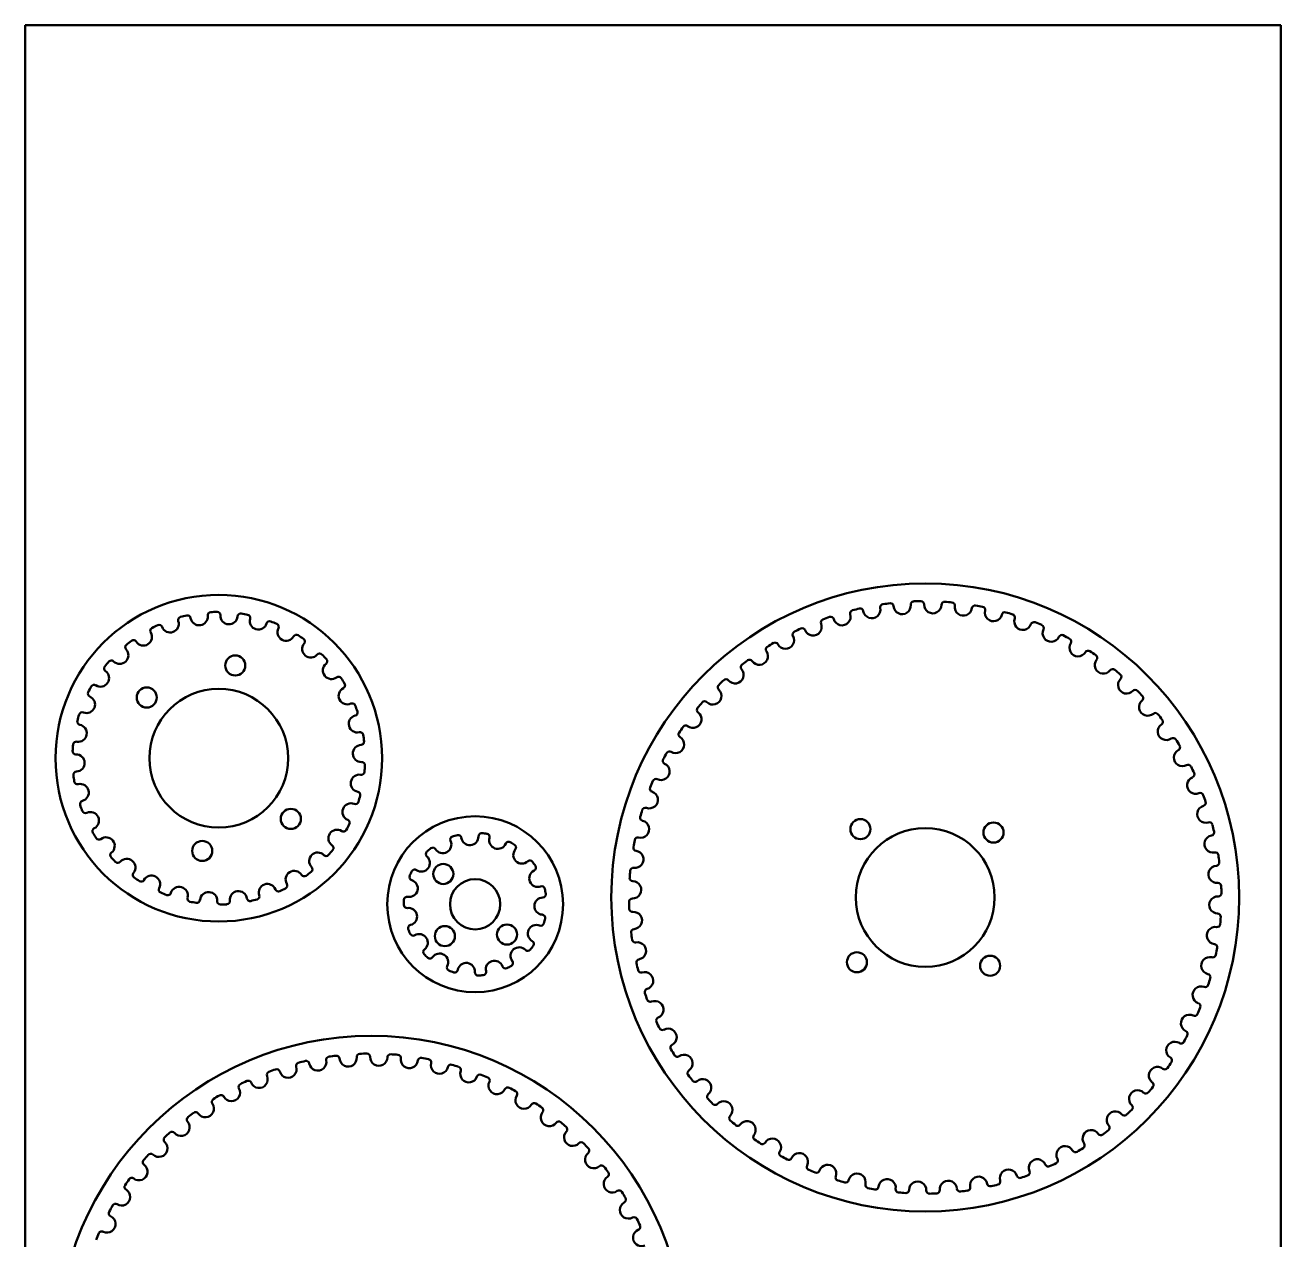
# Model space of a CAD drawing. Header units: millimetres. Extents: x 198 to 398, y 15 to 415.
# Drawn here: x 197.8 to 397.8, y 221.5 to 414.9 of the extents above; entities that cross this region are included whole.
import ezdxf

# ---------------------------------------------------------------- set-up
doc = ezdxf.new("R2010")
doc.units = ezdxf.units.MM
doc.layers.add('Visible (ISO)', color=7, linetype='Continuous', lineweight=50)

msp = doc.modelspace()

# ---------------------------------------------------------------- linework, layer by layer
at = {"layer": 'Visible (ISO)'}
for p, q in [((397.76, 414.91), (197.76, 414.91)), ((197.76, 414.91), (197.76, 14.91)), ((397.76, 14.91), (397.76, 414.91))]:
    msp.add_line(p, q, dxfattribs=at)
for centre, radius in [((341.12, 276.02), 50), ((228.6, 298.18), 26), ((231.23, 312.95), 1.6), ((217.13, 307.85), 1.6), ((228.6, 298.18), 11.05), ((240.08, 288.52), 1.6), ((269.43, 274.93), 14), ((330.79, 286.89), 1.6), ((341.12, 276.02), 11.05), ((351.99, 286.35), 1.6), ((225.97, 283.42), 1.6), ((264.36, 279.75), 1.6), ((269.43, 274.93), 4), ((264.61, 269.86), 1.6), ((274.51, 270.11), 1.6), ((330.24, 265.69), 1.6), ((351.45, 265.14), 1.6), ((252.88, 203.98), 50)]:
    msp.add_circle(centre, radius, dxfattribs=at)
for centre, radius, start, end in [((341.12, 276.02), 47.17, 102.8315, 104.2138), ((330.75, 321.52), 0.51, 10.1534, 102.8315), ((332.6, 321.85), 1.37, 190.1534, 10.8919), ((334.45, 322.2), 0.51, 98.2138, 190.8919), ((341.12, 276.02), 47.17, 96.8315, 98.2138), ((335.57, 322.35), 0.51, 4.1534, 96.8315), ((337.44, 322.49), 1.37, 184.1534, 4.8919), ((339.31, 322.65), 0.51, 92.2138, 184.8919), ((341.12, 276.02), 47.18, 90.8315, 92.2138), ((340.44, 322.68), 0.51, 358.1534, 90.8315), ((342.32, 322.62), 1.37, 178.1534, 358.8919), ((344.2, 322.58), 0.51, 86.2138, 178.8919), ((341.12, 276.02), 47.17, 84.8315, 86.2138), ((345.32, 322.49), 0.51, 352.1534, 84.8315), ((347.18, 322.24), 1.37, 172.1534, 352.8919), ((349.05, 322), 0.51, 80.2138, 172.8919), ((341.12, 276.02), 47.17, 78.8315, 80.2138), ((350.16, 321.8), 0.51, 346.1534, 78.8315), ((220.86, 319.57), 1.37, 200.7403, 19.0547), ((222.64, 320.18), 0.51, 105.1665, 199.0547), ((228.6, 298.18), 23.3, 102.6285, 105.1665), ((223.62, 320.42), 0.51, 8.7403, 102.6285), ((225.48, 320.71), 1.37, 188.7403, 7.0547), ((227.34, 320.94), 0.51, 93.1665, 187.0547), ((228.6, 298.18), 23.3, 90.6285, 93.1665), ((228.35, 320.97), 0.51, 356.7403, 90.6285), ((230.23, 320.87), 1.37, 176.7403, 355.0547), ((232.1, 320.71), 0.51, 81.1665, 175.0547), ((228.6, 298.18), 23.3, 78.6285, 81.1665), ((233.1, 320.53), 0.51, 344.7403, 78.6285), ((234.91, 320.03), 1.37, 164.7403, 343.0547), ((324.99, 319.81), 0.51, 110.2138, 202.8919), ((341.12, 276.02), 47.18, 108.8315, 110.2138), ((326.05, 320.19), 0.51, 16.1534, 108.8315), ((327.86, 320.71), 1.37, 196.1534, 16.8919), ((329.66, 321.25), 0.51, 104.2138, 196.8919), ((351.98, 321.35), 1.37, 166.1534, 346.8919), ((353.81, 320.92), 0.51, 74.2138, 166.8919), ((341.12, 276.02), 47.17, 72.8315, 74.2138), ((354.89, 320.6), 0.51, 340.1534, 72.8315), ((356.66, 319.97), 1.37, 160.1534, 340.8919), ((216.59, 317.49), 1.37, 212.7403, 31.0547), ((218.2, 318.46), 0.51, 117.1665, 211.0547), ((228.6, 298.18), 23.3, 114.6285, 117.1665), ((219.11, 318.9), 0.51, 20.7403, 114.6285), ((236.71, 319.49), 0.51, 69.1665, 163.0547), ((228.6, 298.18), 23.3, 66.6285, 69.1665), ((237.64, 319.11), 0.51, 332.7403, 66.6285), ((239.32, 318.25), 1.37, 152.7403, 331.0547), ((320.5, 317.88), 0.51, 116.2138, 208.8919), ((341.12, 276.02), 47.18, 114.8315, 116.2138), ((321.52, 318.37), 0.51, 22.1534, 114.8315), ((323.26, 319.08), 1.37, 202.1534, 22.8919), ((358.44, 319.35), 0.51, 68.2138, 160.8919), ((341.12, 276.02), 47.18, 66.8315, 68.2138), ((359.48, 318.92), 0.51, 334.1534, 66.8315), ((361.17, 318.1), 1.37, 154.1534, 334.8919), ((214.21, 315.86), 0.51, 129.1665, 223.0547), ((228.6, 298.18), 23.3, 126.6285, 129.1665), ((215.01, 316.48), 0.51, 32.7403, 126.6285), ((240.96, 317.34), 0.51, 57.1665, 151.0547), ((228.6, 298.18), 23.3, 54.6285, 57.1665), ((243.25, 315.58), 1.37, 140.7403, 319.0547), ((241.8, 316.77), 0.51, 320.7403, 54.6285), ((341.12, 276.02), 47.18, 120.8315, 122.2138), ((317.2, 316.09), 0.51, 28.1534, 120.8315), ((318.86, 316.98), 1.37, 208.1534, 28.8919), ((362.87, 317.3), 0.51, 62.2138, 154.8919), ((341.12, 276.02), 47.17, 60.8315, 62.2138), ((365.46, 315.77), 1.37, 148.1534, 328.8919), ((363.86, 316.77), 0.51, 328.1534, 60.8315), ((212.83, 314.57), 1.37, 224.7403, 43.0547), ((244.67, 314.35), 0.51, 45.1665, 139.0547), ((228.6, 298.18), 23.3, 42.6285, 45.1665), ((314.7, 314.42), 1.37, 214.1534, 34.8919), ((316.24, 315.5), 0.51, 122.2138, 214.8919), ((367.07, 314.8), 0.51, 56.2138, 148.8919), ((341.12, 276.02), 47.17, 54.8315, 56.2138), ((368, 314.16), 0.51, 322.1534, 54.8315), ((209.77, 310.94), 1.37, 236.7403, 55.0547), ((210.85, 312.48), 0.51, 141.1665, 235.0547), ((228.6, 298.18), 23.3, 138.6285, 141.1665), ((211.5, 313.25), 0.51, 44.7403, 138.6285), ((246.55, 312.15), 1.37, 128.7403, 307.0547), ((245.37, 313.62), 0.51, 308.7403, 42.6285), ((310.83, 311.45), 1.37, 220.1534, 40.8919), ((312.25, 312.68), 0.51, 128.2138, 220.8919), ((341.12, 276.02), 47.17, 126.8315, 128.2138), ((313.14, 313.37), 0.51, 34.1534, 126.8315), ((369.48, 313.01), 1.37, 142.1534, 322.8919), ((370.98, 311.88), 0.51, 50.2138, 142.8919), ((341.12, 276.02), 47.17, 48.8315, 50.2138), ((247.68, 310.65), 0.51, 33.1665, 127.0547), ((228.6, 298.18), 23.3, 30.6285, 33.1665), ((248.21, 309.8), 0.51, 296.7403, 30.6285), ((341.12, 276.02), 47.18, 132.8315, 134.2138), ((309.39, 310.24), 0.51, 40.1534, 132.8315), ((373.19, 309.84), 1.37, 136.1534, 316.8919), ((371.84, 311.15), 0.51, 316.1534, 48.8315), ((207.53, 306.74), 1.37, 248.7403, 67.0547), ((208.27, 308.47), 0.51, 153.1665, 247.0547), ((228.6, 298.18), 23.3, 150.6285, 153.1665), ((208.74, 309.36), 0.51, 56.7403, 150.6285), ((249.06, 308.12), 1.37, 116.7403, 295.0547), ((307.29, 308.09), 1.37, 226.1534, 46.8919), ((308.58, 309.46), 0.51, 134.2138, 226.8919), ((374.56, 308.56), 0.51, 44.2138, 136.8919), ((341.12, 276.02), 47.17, 42.8315, 44.2138), ((375.34, 307.74), 0.51, 310.1534, 42.8315), ((249.86, 306.41), 0.51, 21.1665, 115.0547), ((228.6, 298.18), 23.3, 18.6285, 21.1665), ((305.26, 305.88), 0.51, 140.2138, 232.8919), ((341.12, 276.02), 47.17, 138.8315, 140.2138), ((305.99, 306.74), 0.51, 46.1534, 138.8315), ((376.55, 306.31), 1.37, 130.1534, 310.8919), ((206.57, 304.02), 0.51, 165.1665, 259.0547), ((228.6, 298.18), 23.3, 162.6285, 165.1665), ((206.85, 304.99), 0.51, 68.7403, 162.6285), ((250.68, 303.65), 1.37, 104.7403, 283.0547), ((250.2, 305.46), 0.51, 284.7403, 18.6285), ((304.12, 304.38), 1.37, 232.1534, 52.8919), ((377.78, 304.88), 0.51, 38.2138, 130.8919), ((341.12, 276.02), 47.17, 36.8315, 38.2138), ((378.47, 303.99), 0.51, 304.1534, 36.8315), ((206.21, 302.17), 1.37, 260.7403, 79.0547), ((251.1, 301.82), 0.51, 9.1665, 103.0547), ((302.33, 301.97), 0.51, 146.2138, 238.8919), ((341.12, 276.02), 47.17, 144.8315, 146.2138), ((302.97, 302.9), 0.51, 52.1534, 144.8315), ((379.52, 302.44), 1.37, 124.1534, 304.8919), ((228.6, 298.18), 23.3, 174.6285, 177.1665), ((205.91, 300.32), 0.51, 80.7403, 174.6285), ((251.33, 298.94), 1.37, 92.7403, 271.0547), ((251.24, 300.82), 0.51, 272.7403, 6.6285), ((228.6, 298.18), 23.3, 6.6285, 9.1665), ((301.36, 300.36), 1.37, 238.1534, 58.8919), ((380.6, 300.89), 0.51, 32.2138, 124.8919), ((341.12, 276.02), 47.18, 30.8315, 32.2138), ((381.19, 299.93), 0.51, 298.1534, 30.8315), ((205.84, 299.31), 0.51, 177.1665, 271.0547), ((205.87, 297.43), 1.37, 272.7403, 91.0547), ((299.83, 297.77), 0.51, 152.2138, 244.8919), ((341.12, 276.02), 47.17, 150.8315, 152.2138), ((300.37, 298.76), 0.51, 58.1534, 150.8315), ((382.07, 298.28), 1.37, 118.1534, 298.8919), ((205.96, 295.55), 0.51, 92.7403, 186.6285), ((251.29, 296.05), 0.51, 260.7403, 354.6285), ((251.37, 297.06), 0.51, 357.1665, 91.0547), ((228.6, 298.18), 23.3, 354.6285, 357.1665), ((299.03, 296.07), 1.37, 244.1534, 64.8919), ((382.98, 296.63), 0.51, 26.2138, 118.8919), ((341.12, 276.02), 47.18, 24.8315, 26.2138), ((228.6, 298.18), 23.3, 186.6285, 189.1665), ((206.1, 294.55), 0.51, 189.1665, 283.0547), ((206.53, 292.72), 1.37, 284.7403, 103.0547), ((250.99, 294.2), 1.37, 80.7403, 259.0547), ((341.12, 276.02), 47.18, 156.8315, 158.2138), ((298.22, 294.38), 0.51, 64.1534, 156.8315), ((384.18, 293.87), 1.37, 112.1534, 292.8919), ((383.47, 295.62), 0.51, 292.1534, 24.8315), ((250.64, 292.35), 0.51, 345.1665, 79.0547), ((228.6, 298.18), 23.3, 342.6285, 345.1665), ((297.17, 291.56), 1.37, 250.1534, 70.8919), ((297.78, 293.34), 0.51, 158.2138, 250.8919), ((384.91, 292.14), 0.51, 20.2138, 112.8919), ((341.12, 276.02), 47.18, 18.8315, 20.2138), ((207.01, 290.9), 0.51, 104.7403, 198.6285), ((228.6, 298.18), 23.3, 198.6285, 201.1665), ((249.67, 289.63), 1.37, 68.7403, 247.0547), ((250.36, 291.38), 0.51, 248.7403, 342.6285), ((296.53, 289.79), 0.51, 70.1534, 162.8315), ((385.81, 289.28), 1.37, 106.1534, 286.8919), ((385.28, 291.08), 0.51, 286.1534, 18.8315), ((207.35, 289.96), 0.51, 201.1665, 295.0547), ((208.15, 288.25), 1.37, 296.7403, 115.0547), ((248.94, 287.9), 0.51, 333.1665, 67.0547), ((295.79, 286.88), 1.37, 256.1534, 76.8919), ((296.21, 288.71), 0.51, 164.2138, 256.8919), ((341.12, 276.02), 47.17, 162.8315, 164.2138), ((208.99, 286.57), 0.51, 116.7403, 210.6285), ((228.6, 298.18), 23.3, 210.6285, 213.1665), ((247.43, 285.43), 1.37, 56.7403, 235.0547), ((248.46, 287.01), 0.51, 236.7403, 330.6285), ((228.6, 298.18), 23.3, 330.6285, 333.1665), ((270.47, 285.74), 0.51, 84.525, 181.0194), ((269.43, 274.93), 11.37, 80.4297, 84.525), ((271.24, 285.64), 0.51, 343.9353, 80.4297), ((386.35, 287.48), 0.51, 14.2138, 106.8919), ((386.62, 286.38), 0.51, 280.1534, 12.8315), ((341.12, 276.02), 47.17, 12.8315, 14.2138), ((209.52, 285.72), 0.51, 213.1665, 307.0547), ((210.66, 284.22), 1.37, 308.7403, 127.0547), ((246.36, 283.89), 0.51, 321.1665, 55.0547), ((264.28, 284.43), 1.37, 211.9353, 25.0194), ((265.98, 285.23), 0.51, 108.525, 205.0194), ((269.43, 274.93), 11.37, 104.4297, 108.525), ((266.73, 285.45), 0.51, 7.9353, 104.4297), ((268.59, 285.71), 1.37, 187.9353, 1.0194), ((273.05, 285.12), 1.37, 163.9353, 337.0194), ((274.78, 284.38), 0.51, 60.525, 157.0194), ((269.43, 274.93), 11.37, 56.4297, 60.525), ((275.44, 283.98), 0.51, 319.9353, 56.4297), ((295.13, 283.95), 0.51, 170.2138, 262.8919), ((341.12, 276.02), 47.17, 168.8315, 170.2138), ((295.34, 285.06), 0.51, 76.1534, 168.8315), ((386.95, 284.53), 1.37, 100.1534, 280.8919), ((211.83, 282.75), 0.51, 128.7403, 222.6285), ((228.6, 298.18), 23.3, 222.6285, 225.1665), ((213.95, 280.79), 1.37, 320.7403, 139.0547), ((244.37, 281.8), 1.37, 44.7403, 223.0547), ((245.71, 283.12), 0.51, 224.7403, 318.6285), ((228.6, 298.18), 23.3, 318.6285, 321.1665), ((260.86, 281.51), 1.37, 235.9353, 49.0194), ((262.1, 282.93), 0.51, 132.525, 229.0194), ((269.43, 274.93), 11.37, 128.4297, 132.525), ((262.69, 283.44), 0.51, 31.9353, 128.4297), ((276.88, 282.77), 1.37, 139.9353, 313.0194), ((294.9, 282.08), 1.37, 262.1534, 82.8919), ((387.3, 282.68), 0.51, 8.2138, 100.8919), ((341.12, 276.02), 47.17, 6.8315, 8.2138), ((212.53, 282.02), 0.51, 225.1665, 319.0547), ((240.62, 278.88), 1.37, 32.7403, 211.0547), ((228.6, 298.18), 23.3, 306.6285, 309.1665), ((243, 280.51), 0.51, 309.1665, 43.0547), ((269.43, 274.93), 11.37, 152.4297, 156.525), ((259.81, 279.96), 0.51, 55.9353, 152.4297), ((278.16, 281.39), 0.51, 36.525, 133.0194), ((279.42, 279.06), 1.37, 115.9353, 289.0194), ((269.43, 274.93), 11.37, 32.4297, 36.525), ((278.6, 280.75), 0.51, 295.9353, 32.4297), ((341.12, 276.02), 47.17, 174.8315, 176.2138), ((294.64, 280.22), 0.51, 82.1534, 174.8315), ((387.59, 279.69), 1.37, 94.1534, 274.8919), ((387.45, 281.57), 0.51, 274.1534, 6.8315), ((215.41, 279.6), 0.51, 140.7403, 234.6285), ((228.6, 298.18), 23.3, 234.6285, 237.1665), ((216.25, 279.03), 0.51, 237.1665, 331.0547), ((217.89, 278.12), 1.37, 332.7403, 151.0547), ((236.34, 276.8), 1.37, 20.7403, 199.0547), ((239.01, 277.91), 0.51, 297.1665, 31.0547), ((242.2, 279.89), 0.51, 212.7403, 306.6285), ((258.93, 277.46), 1.37, 259.9353, 73.0194), ((259.48, 279.26), 0.51, 156.525, 253.0194), ((294.55, 279.1), 0.51, 176.2138, 268.8919), ((294.52, 277.22), 1.37, 268.1534, 88.8919), ((387.75, 277.82), 0.51, 2.2138, 94.8919), ((219.56, 277.26), 0.51, 152.7403, 246.6285), ((228.6, 298.18), 23.3, 246.6285, 249.1665), ((220.5, 276.88), 0.51, 249.1665, 343.0547), ((222.3, 276.34), 1.37, 344.7403, 163.0547), ((226.98, 275.5), 1.37, 356.7403, 175.0547), ((231.73, 275.66), 1.37, 8.7403, 187.0547), ((234.57, 276.19), 0.51, 285.1665, 19.0547), ((238.1, 277.47), 0.51, 200.7403, 294.6285), ((228.6, 298.18), 23.3, 294.6285, 297.1665), ((258.6, 275.61), 0.51, 79.9353, 176.4297), ((280.24, 274.64), 1.37, 91.9353, 265.0194), ((280.03, 277.29), 0.51, 12.525, 109.0194), ((280.18, 276.52), 0.51, 271.9353, 8.4297), ((269.43, 274.93), 11.37, 8.4297, 12.525), ((387.72, 274.82), 1.37, 88.1534, 268.8919), ((387.78, 276.7), 0.51, 268.1534, 0.8315), ((341.12, 276.02), 47.18, 0.8315, 2.2138), ((224.11, 275.84), 0.51, 164.7403, 258.6285), ((228.6, 298.18), 23.3, 258.6285, 261.1665), ((225.1, 275.66), 0.51, 261.1665, 355.0547), ((228.85, 275.39), 0.51, 176.7403, 270.6285), ((228.6, 298.18), 23.3, 270.6285, 273.1665), ((229.86, 275.43), 0.51, 273.1665, 7.0547), ((233.59, 275.94), 0.51, 188.7403, 282.6285), ((228.6, 298.18), 23.3, 282.6285, 285.1665), ((269.43, 274.93), 11.37, 176.4297, 180.525), ((258.58, 274.83), 0.51, 180.525, 277.0194), ((258.81, 272.97), 1.37, 283.9353, 97.0194), ((294.46, 275.34), 0.51, 88.1534, 180.8315), ((341.12, 276.02), 47.18, 180.8315, 182.2138), ((294.49, 274.22), 0.51, 182.2138, 274.8919), ((280.08, 272.77), 0.51, 348.525, 85.0194), ((269.43, 274.93), 11.37, 344.4297, 348.525), ((294.65, 272.34), 1.37, 274.1534, 94.8919), ((387.68, 272.94), 0.51, 356.2138, 88.8919), ((341.12, 276.02), 47.17, 354.8315, 356.2138), ((259.26, 271.14), 0.51, 103.9353, 200.4297), ((269.43, 274.93), 11.37, 200.4297, 204.525), ((259.56, 270.42), 0.51, 204.525, 301.0194), ((260.52, 268.81), 1.37, 307.9353, 121.0194), ((279.19, 270.27), 1.37, 67.9353, 241.0194), ((279.89, 272.02), 0.51, 247.9353, 344.4297), ((294.78, 270.47), 0.51, 94.1534, 186.8315), ((341.12, 276.02), 47.17, 186.8315, 188.2138), ((387.34, 269.95), 1.37, 82.1534, 262.8919), ((387.59, 271.81), 0.51, 262.1534, 354.8315), ((276.45, 266.71), 1.37, 43.9353, 217.0194), ((269.43, 274.93), 11.37, 320.4297, 324.525), ((278.28, 268.63), 0.51, 324.525, 61.0194), ((294.93, 269.35), 0.51, 188.2138, 280.8919), ((295.29, 267.51), 1.37, 280.1534, 100.8919), ((387.1, 268.09), 0.51, 350.2138, 82.8919), ((261.68, 267.33), 0.51, 127.9353, 224.4297), ((269.43, 274.93), 11.37, 224.4297, 228.525), ((262.24, 266.8), 0.51, 228.525, 325.0194), ((263.78, 265.72), 1.37, 331.9353, 145.0194), ((277.8, 268.01), 0.51, 223.9353, 320.4297), ((295.62, 265.65), 0.51, 100.1534, 192.8315), ((386.45, 265.15), 1.37, 76.1534, 256.8919), ((386.9, 266.98), 0.51, 256.1534, 348.8315), ((341.12, 276.02), 47.17, 348.8315, 350.2138), ((265.44, 264.83), 0.51, 151.9353, 248.4297), ((269.43, 274.93), 11.37, 248.4297, 252.525), ((266.17, 264.57), 0.51, 252.525, 349.0194), ((268.02, 264.22), 1.37, 355.9353, 169.0194), ((269.89, 264.08), 0.51, 175.9353, 272.4297), ((270.67, 264.14), 0.51, 276.525, 13.0194), ((272.5, 264.57), 1.37, 19.9353, 193.0194), ((274.27, 265.21), 0.51, 199.9353, 296.4297), ((269.43, 274.93), 11.37, 296.4297, 300.525), ((274.95, 265.58), 0.51, 300.525, 37.0194), ((341.12, 276.02), 47.17, 192.8315, 194.2138), ((295.88, 264.56), 0.51, 194.2138, 286.8919), ((296.43, 262.76), 1.37, 286.1534, 106.8919), ((269.43, 274.93), 11.37, 272.4297, 276.525), ((385.7, 262.24), 0.51, 250.1534, 342.8315), ((386.02, 263.32), 0.51, 344.2138, 76.8919), ((341.12, 276.02), 47.17, 342.8315, 344.2138), ((296.95, 260.96), 0.51, 106.1534, 198.8315), ((341.12, 276.02), 47.18, 198.8315, 200.2138), ((385.06, 260.48), 1.37, 70.1534, 250.8919), ((297.33, 259.89), 0.51, 200.2138, 292.8919), ((298.06, 258.16), 1.37, 292.1534, 112.8919), ((341.12, 276.02), 47.18, 336.8315, 338.2138), ((384.45, 258.7), 0.51, 338.2138, 70.8919), ((298.77, 256.42), 0.51, 112.1534, 204.8315), ((341.12, 276.02), 47.18, 204.8315, 206.2138), ((383.2, 255.97), 1.37, 64.1534, 244.8919), ((384.02, 257.66), 0.51, 244.1534, 336.8315), ((299.25, 255.41), 0.51, 206.2138, 298.8919), ((300.16, 253.76), 1.37, 298.1534, 118.8919), ((341.12, 276.02), 47.17, 330.8315, 332.2138), ((382.4, 254.26), 0.51, 332.2138, 64.8919), ((301.05, 252.1), 0.51, 118.1534, 210.8315), ((380.87, 251.68), 1.37, 58.1534, 238.8919), ((381.86, 253.27), 0.51, 238.1534, 330.8315), ((244.37, 249.81), 1.37, 190.1534, 10.8919), ((246.22, 250.17), 0.51, 98.2138, 190.8919), ((252.88, 203.98), 47.17, 96.8315, 98.2138), ((247.33, 250.31), 0.51, 4.1534, 96.8315), ((249.21, 250.45), 1.37, 184.1534, 4.8919), ((251.08, 250.61), 0.51, 92.2138, 184.8919), ((252.88, 203.98), 47.18, 90.8315, 92.2138), ((252.21, 250.64), 0.51, 358.1534, 90.8315), ((254.09, 250.58), 1.37, 178.1534, 358.8919), ((255.96, 250.54), 0.51, 86.2138, 178.8919), ((252.88, 203.98), 47.17, 84.8315, 86.2138), ((257.09, 250.46), 0.51, 352.1534, 84.8315), ((258.95, 250.2), 1.37, 172.1534, 352.8919), ((260.81, 249.97), 0.51, 80.2138, 172.8919), ((252.88, 203.98), 47.17, 78.8315, 80.2138), ((261.92, 249.76), 0.51, 346.1534, 78.8315), ((341.12, 276.02), 47.18, 210.8315, 212.2138), ((301.64, 251.14), 0.51, 212.2138, 304.8919), ((302.71, 249.6), 1.37, 304.1534, 124.8919), ((379.9, 250.07), 0.51, 326.2138, 58.8919), ((236.76, 247.77), 0.51, 110.2138, 202.8919), ((252.88, 203.98), 47.18, 108.8315, 110.2138), ((237.82, 248.15), 0.51, 16.1534, 108.8315), ((239.63, 248.67), 1.37, 196.1534, 16.8919), ((241.43, 249.22), 0.51, 104.2138, 196.8919), ((252.88, 203.98), 47.17, 102.8315, 104.2138), ((242.52, 249.48), 0.51, 10.1534, 102.8315), ((263.75, 249.31), 1.37, 166.1534, 346.8919), ((265.58, 248.89), 0.51, 74.2138, 166.8919), ((252.88, 203.98), 47.17, 72.8315, 74.2138), ((266.66, 248.57), 0.51, 340.1534, 72.8315), ((268.43, 247.93), 1.37, 160.1534, 340.8919), ((303.77, 248.04), 0.51, 124.1534, 216.8315), ((378.11, 247.66), 1.37, 52.1534, 232.8919), ((379.26, 249.14), 0.51, 232.1534, 324.8315), ((341.12, 276.02), 47.17, 324.8315, 326.2138), ((232.27, 245.85), 0.51, 116.2138, 208.8919), ((252.88, 203.98), 47.18, 114.8315, 116.2138), ((233.29, 246.33), 0.51, 22.1534, 114.8315), ((235.03, 247.04), 1.37, 202.1534, 22.8919), ((270.2, 247.31), 0.51, 68.2138, 160.8919), ((252.88, 203.98), 47.18, 66.8315, 68.2138), ((271.24, 246.88), 0.51, 334.1534, 66.8315), ((272.93, 246.06), 1.37, 154.1534, 334.8919), ((341.12, 276.02), 47.17, 216.8315, 218.2138), ((304.45, 247.15), 0.51, 218.2138, 310.8919), ((305.68, 245.73), 1.37, 310.1534, 130.8919), ((376.98, 246.16), 0.51, 320.2138, 52.8919), ((252.88, 203.98), 47.18, 120.8315, 122.2138), ((228.97, 244.05), 0.51, 28.1534, 120.8315), ((230.62, 244.94), 1.37, 208.1534, 28.8919), ((274.64, 245.27), 0.51, 62.2138, 154.8919), ((252.88, 203.98), 47.17, 60.8315, 62.2138), ((277.22, 243.74), 1.37, 148.1534, 328.8919), ((275.63, 244.73), 0.51, 328.1534, 60.8315), ((306.89, 244.29), 0.51, 130.1534, 222.8315), ((374.94, 243.94), 1.37, 46.1534, 226.8919), ((376.25, 245.3), 0.51, 226.1534, 318.8315), ((341.12, 276.02), 47.17, 318.8315, 320.2138), ((226.46, 242.39), 1.37, 214.1534, 34.8919), ((228.01, 243.46), 0.51, 122.2138, 214.8919), ((278.83, 242.76), 0.51, 56.2138, 148.8919), ((252.88, 203.98), 47.17, 54.8315, 56.2138), ((279.76, 242.13), 0.51, 322.1534, 54.8315), ((341.12, 276.02), 47.18, 222.8315, 224.2138), ((307.67, 243.48), 0.51, 224.2138, 316.8919), ((309.04, 242.19), 1.37, 316.1534, 136.8919), ((341.12, 276.02), 47.17, 312.8315, 314.2138), ((373.66, 242.57), 0.51, 314.2138, 46.8919), ((222.6, 239.42), 1.37, 220.1534, 40.8919), ((224.02, 240.65), 0.51, 128.2138, 220.8919), ((252.88, 203.98), 47.17, 126.8315, 128.2138), ((224.91, 241.33), 0.51, 34.1534, 126.8315), ((281.25, 240.97), 1.37, 142.1534, 322.8919), ((282.75, 239.84), 0.51, 50.2138, 142.8919), ((252.88, 203.98), 47.17, 48.8315, 50.2138), ((310.4, 240.89), 0.51, 136.1534, 228.8315), ((341.12, 276.02), 47.17, 228.8315, 230.2138), ((312.75, 239.02), 1.37, 322.1534, 142.8919), ((371.4, 240.58), 1.37, 40.1534, 220.8919), ((372.84, 241.8), 0.51, 220.1534, 312.8315), ((252.88, 203.98), 47.18, 132.8315, 134.2138), ((221.16, 238.2), 0.51, 40.1534, 132.8315), ((284.96, 237.81), 1.37, 136.1534, 316.8919), ((283.6, 239.11), 0.51, 316.1534, 48.8315), ((311.25, 240.16), 0.51, 230.2138, 322.8919), ((314.24, 237.87), 0.51, 142.1534, 234.8315), ((367.54, 237.61), 1.37, 34.1534, 214.8919), ((369.09, 238.67), 0.51, 214.1534, 306.8315), ((341.12, 276.02), 47.17, 306.8315, 308.2138), ((369.98, 239.35), 0.51, 308.2138, 40.8919), ((219.06, 236.06), 1.37, 226.1534, 46.8919), ((220.34, 237.43), 0.51, 134.2138, 226.8919), ((286.33, 236.52), 0.51, 44.2138, 136.8919), ((252.88, 203.98), 47.17, 42.8315, 44.2138), ((287.11, 235.71), 0.51, 310.1534, 42.8315), ((341.12, 276.02), 47.17, 234.8315, 236.2138), ((315.17, 237.23), 0.51, 236.2138, 328.8919), ((316.78, 236.26), 1.37, 328.1534, 148.8919), ((363.38, 235.06), 1.37, 28.1534, 208.8919), ((341.12, 276.02), 47.18, 300.8315, 302.2138), ((365.99, 236.54), 0.51, 302.2138, 34.8919), ((217.02, 233.84), 0.51, 140.2138, 232.8919), ((252.88, 203.98), 47.17, 138.8315, 140.2138), ((217.75, 234.7), 0.51, 46.1534, 138.8315), ((288.32, 234.27), 1.37, 130.1534, 310.8919), ((318.37, 235.27), 0.51, 148.1534, 240.8315), ((341.12, 276.02), 47.17, 240.8315, 242.2138), ((319.36, 234.73), 0.51, 242.2138, 334.8919), ((321.07, 233.94), 1.37, 334.1534, 154.8919), ((358.97, 232.96), 1.37, 22.1534, 202.8919), ((361.73, 234.15), 0.51, 296.2138, 28.8919), ((365.03, 235.95), 0.51, 208.1534, 300.8315), ((215.89, 232.34), 1.37, 232.1534, 52.8919), ((289.55, 232.85), 0.51, 38.2138, 130.8919), ((252.88, 203.98), 47.17, 36.8315, 38.2138), ((290.23, 231.95), 0.51, 304.1534, 36.8315), ((322.76, 233.12), 0.51, 154.1534, 246.8315), ((341.12, 276.02), 47.18, 246.8315, 248.2138), ((323.8, 232.69), 0.51, 248.2138, 340.8919), ((325.57, 232.07), 1.37, 340.1534, 160.8919), ((330.25, 230.69), 1.37, 346.1534, 166.8919), ((354.37, 231.33), 1.37, 16.1534, 196.8919), ((357.24, 232.23), 0.51, 290.2138, 22.8919), ((360.71, 233.67), 0.51, 202.1534, 294.8315), ((341.12, 276.02), 47.18, 294.8315, 296.2138), ((214.1, 229.93), 0.51, 146.2138, 238.8919), ((252.88, 203.98), 47.17, 144.8315, 146.2138), ((214.74, 230.86), 0.51, 52.1534, 144.8315), ((291.29, 230.4), 1.37, 124.1534, 304.8919), ((327.34, 231.43), 0.51, 160.1534, 252.8315), ((341.12, 276.02), 47.17, 252.8315, 254.2138), ((328.42, 231.11), 0.51, 254.2138, 346.8919), ((332.08, 230.24), 0.51, 166.1534, 258.8315), ((335.05, 229.8), 1.37, 352.1534, 172.8919), ((339.91, 229.42), 1.37, 358.1534, 178.8919), ((344.79, 229.55), 1.37, 4.1534, 184.8919), ((349.63, 230.19), 1.37, 10.1534, 190.8919), ((351.48, 230.52), 0.51, 190.1534, 282.8315), ((341.12, 276.02), 47.17, 282.8315, 284.2138), ((352.57, 230.78), 0.51, 284.2138, 16.8919), ((356.18, 231.85), 0.51, 196.1534, 288.8315), ((341.12, 276.02), 47.18, 288.8315, 290.2138), ((213.13, 228.32), 1.37, 238.1534, 58.8919), ((292.36, 228.86), 0.51, 32.2138, 124.8919), ((252.88, 203.98), 47.18, 30.8315, 32.2138), ((292.95, 227.9), 0.51, 298.1534, 30.8315), ((341.12, 276.02), 47.17, 258.8315, 260.2138), ((333.19, 230.03), 0.51, 260.2138, 352.8919), ((336.91, 229.54), 0.51, 172.1534, 264.8315), ((341.12, 276.02), 47.17, 264.8315, 266.2138), ((338.04, 229.45), 0.51, 266.2138, 358.8919), ((341.79, 229.36), 0.51, 178.1534, 270.8315), ((341.12, 276.02), 47.18, 270.8315, 272.2138), ((342.92, 229.39), 0.51, 272.2138, 4.8919), ((346.67, 229.68), 0.51, 184.1534, 276.8315), ((341.12, 276.02), 47.17, 276.8315, 278.2138), ((347.78, 229.83), 0.51, 278.2138, 10.8919), ((252.88, 203.98), 47.17, 150.8315, 152.2138), ((212.14, 226.72), 0.51, 58.1534, 150.8315), ((293.84, 226.24), 1.37, 118.1534, 298.8919), ((210.8, 224.03), 1.37, 244.1534, 64.8919), ((211.6, 225.73), 0.51, 152.2138, 244.8919), ((294.75, 224.59), 0.51, 26.2138, 118.8919), ((252.88, 203.98), 47.18, 24.8315, 26.2138), ((252.88, 203.98), 47.18, 156.8315, 158.2138), ((209.98, 222.34), 0.51, 64.1534, 156.8315), ((295.94, 221.84), 1.37, 112.1534, 292.8919), ((295.23, 223.58), 0.51, 292.1534, 24.8315)]:
    msp.add_arc(centre, radius, start, end, dxfattribs=at)

doc.saveas('drawing.dxf')
